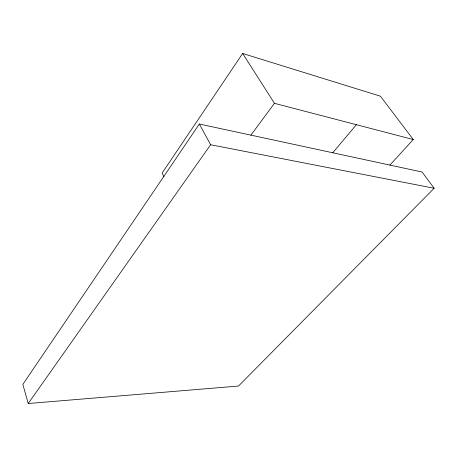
<?xml version="1.0" encoding="UTF-8"?>
<svg xmlns="http://www.w3.org/2000/svg" width="457" height="457" viewBox="0 0 457 457"><rect width="100%" height="100%" fill="white"/><g stroke="black" fill="none" stroke-linecap="round" stroke-linejoin="round"><path stroke-width="0.69" d="M389.89 165.08L413.282 139.539L380.418 96.187L242.656 53.48L162.132 173.049L163.972 176.876M199.338 124.024L22.85 384.383L28.225 403.52L238.497 386.045L434.15 188.25L422.102 172.026L199.338 124.024L210.626 144.749L434.15 188.25M28.225 403.52L210.626 144.749M250.904 135.135L274.451 103.328L413.282 139.539M332.833 152.678L356.626 124.435M242.656 53.48L274.451 103.328"/></g></svg>
